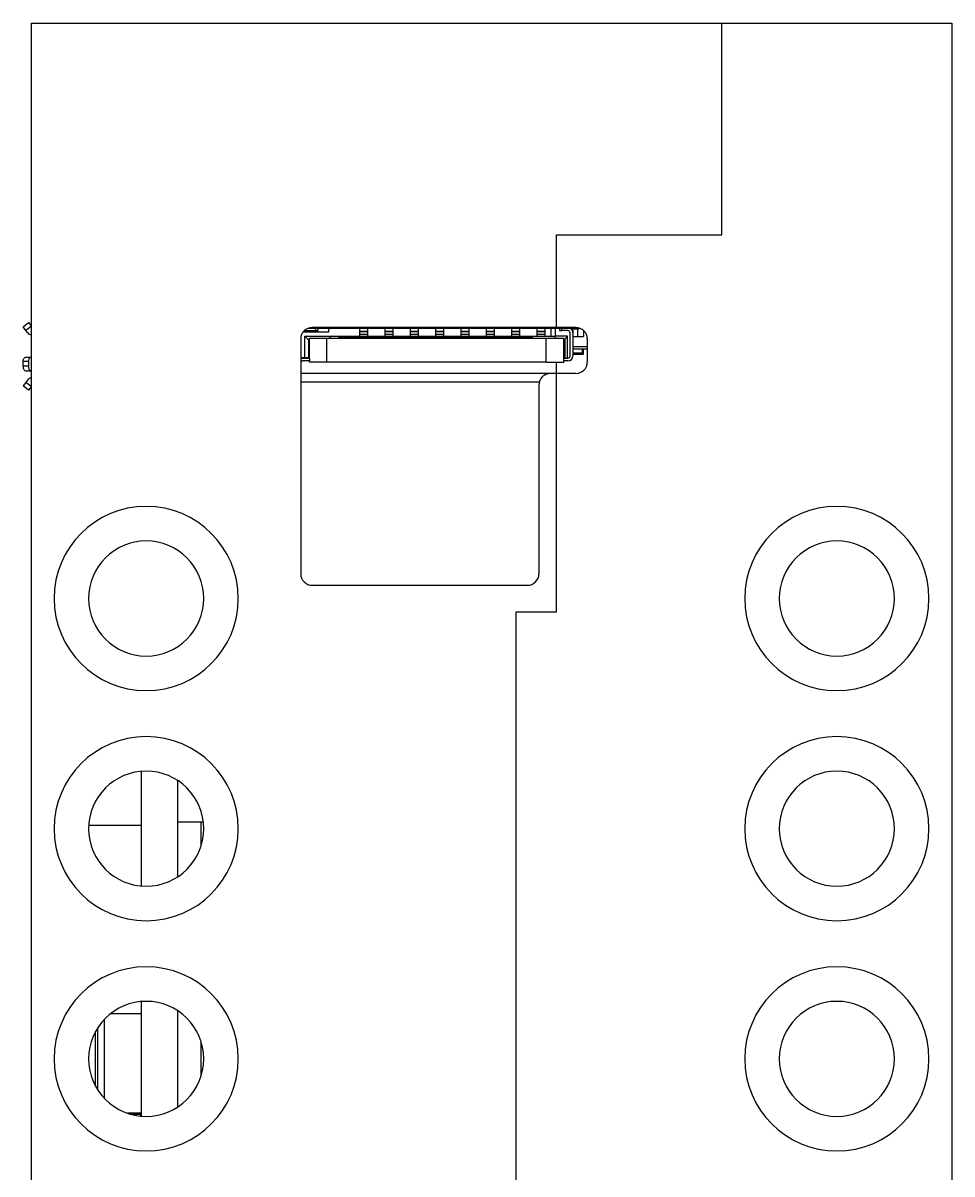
# Model space of a CAD drawing. Header units: millimetres. Extents: x 30 to 188, y 44 to 252.
# Drawn here: x 147.2 to 187.6, y 186.5 to 236.5 of the extents above; entities that cross this region are included whole.
import ezdxf

# ---------------------------------------------------------------- set-up
doc = ezdxf.new("R2010")
doc.units = ezdxf.units.MM

msp = doc.modelspace()

# ---------------------------------------------------------------- linework, layer by layer
at = {"color": 7, "linetype": 'Continuous', "lineweight": 25}
for p, q in [((147.596, 236.456), (147.596, 116.456)), ((147.596, 236.456), (177.596, 236.456)), ((177.596, 227.256), (177.596, 236.456)), ((177.596, 236.456), (187.596, 236.456)), ((187.596, 236.456), (187.596, 116.456)), ((170.42, 223.23), (170.42, 227.256)), ((170.42, 227.256), (177.596, 227.256)), ((147.246, 223.254), (147.48, 223.441)), ((147.371, 223.097), (147.246, 223.254)), ((147.444, 223.005), (147.371, 223.097)), ((147.48, 223.441), (147.596, 223.296)), ((160.521, 223.026), (159.404, 223.026)), ((159.466, 223.096), (159.966, 223.096)), ((159.626, 223.196), (171.436, 223.196)), ((170.42, 223.23), (159.807, 223.23)), ((159.966, 223.096), (160.066, 223.096)), ((160.066, 223.096), (160.066, 223.196)), ((160.521, 223.196), (160.521, 223.026)), ((161.881, 223.076), (161.881, 223.196)), ((161.881, 223.076), (162.221, 223.076)), ((161.881, 223.04), (161.881, 223.076)), ((162.221, 223.04), (161.881, 223.04)), ((161.881, 222.935), (161.881, 223.04)), ((162.221, 223.076), (162.221, 223.196)), ((162.221, 223.04), (162.221, 223.076)), ((162.221, 222.935), (162.221, 223.04)), ((162.981, 223.076), (162.981, 223.196)), ((162.981, 223.076), (163.321, 223.076)), ((162.981, 223.04), (162.981, 223.076)), ((163.321, 223.04), (162.981, 223.04)), ((162.981, 222.935), (162.981, 223.04)), ((163.321, 223.076), (163.321, 223.196)), ((163.321, 223.04), (163.321, 223.076)), ((163.321, 222.935), (163.321, 223.04)), ((164.081, 223.076), (164.081, 223.196)), ((164.081, 223.076), (164.421, 223.076)), ((164.081, 223.04), (164.081, 223.076)), ((164.421, 223.04), (164.081, 223.04)), ((164.081, 222.935), (164.081, 223.04)), ((164.421, 223.076), (164.421, 223.196)), ((164.421, 223.04), (164.421, 223.076)), ((164.421, 222.935), (164.421, 223.04)), ((165.181, 223.076), (165.181, 223.196)), ((165.181, 223.076), (165.521, 223.076)), ((165.181, 223.04), (165.181, 223.076)), ((165.521, 223.04), (165.181, 223.04)), ((165.181, 222.935), (165.181, 223.04)), ((165.521, 223.076), (165.521, 223.196)), ((165.521, 223.04), (165.521, 223.076)), ((165.521, 222.935), (165.521, 223.04)), ((166.281, 223.076), (166.281, 223.196)), ((166.281, 223.076), (166.621, 223.076)), ((166.281, 223.04), (166.281, 223.076)), ((166.621, 223.04), (166.281, 223.04)), ((166.281, 222.935), (166.281, 223.04)), ((166.621, 223.076), (166.621, 223.196)), ((166.621, 223.04), (166.621, 223.076)), ((166.621, 222.935), (166.621, 223.04)), ((167.381, 223.076), (167.381, 223.196)), ((167.381, 223.076), (167.721, 223.076)), ((167.381, 223.04), (167.381, 223.076)), ((167.721, 223.04), (167.381, 223.04)), ((167.381, 222.935), (167.381, 223.04)), ((167.721, 223.076), (167.721, 223.196)), ((167.721, 223.04), (167.721, 223.076)), ((167.721, 222.935), (167.721, 223.04)), ((168.481, 223.076), (168.481, 223.196)), ((168.481, 223.076), (168.821, 223.076)), ((168.481, 223.04), (168.481, 223.076)), ((168.821, 223.04), (168.481, 223.04)), ((168.481, 222.935), (168.481, 223.04)), ((168.821, 223.076), (168.821, 223.196)), ((168.821, 223.04), (168.821, 223.076)), ((168.821, 222.935), (168.821, 223.04)), ((169.581, 223.076), (169.581, 223.196)), ((169.581, 223.076), (169.921, 223.076)), ((169.581, 223.04), (169.581, 223.076)), ((169.921, 223.04), (169.581, 223.04)), ((169.581, 222.935), (169.581, 223.04)), ((169.921, 223.076), (169.921, 223.196)), ((169.921, 223.04), (169.921, 223.076)), ((169.921, 222.935), (169.921, 223.04)), ((170.176, 223.196), (170.176, 222.846)), ((170.376, 222.846), (170.376, 223.196)), ((171.256, 223.23), (170.42, 223.23)), ((170.546, 223.196), (170.546, 223.096)), ((170.546, 223.096), (170.646, 223.096)), ((170.911, 223.096), (170.646, 223.096)), ((171.011, 223.196), (171.011, 223.192)), ((171.045, 223.171), (171.333, 223.171)), ((171.131, 223.116), (171.096, 223.116)), ((171.131, 223.116), (171.131, 223.016)), ((171.131, 223.016), (171.131, 222.996)), ((171.333, 223.171), (171.333, 222.839)), ((171.333, 223.17), (171.384, 223.17)), ((171.384, 223.17), (171.384, 223.196)), ((171.587, 223.104), (171.587, 222.84)), ((159.307, 222.73), (159.307, 212.53)), ((159.491, 222.846), (160.671, 222.846)), ((159.491, 221.906), (159.491, 222.846)), ((159.491, 222.846), (159.641, 222.696)), ((159.687, 222.696), (159.641, 222.696)), ((159.641, 222.696), (159.641, 221.906)), ((159.687, 221.881), (159.687, 222.77)), ((159.687, 222.77), (160.449, 222.77)), ((160.449, 221.729), (160.449, 222.77)), ((160.449, 222.77), (169.974, 222.77)), ((160.671, 222.846), (161.001, 222.846)), ((160.98, 222.795), (160.954, 222.77)), ((160.98, 222.821), (161.005, 222.846)), ((160.98, 222.795), (160.98, 222.821)), ((160.98, 222.821), (169.362, 222.821)), ((169.362, 222.795), (160.98, 222.795)), ((161.005, 222.846), (169.336, 222.846)), ((161.881, 222.935), (162.221, 222.935)), ((161.881, 222.846), (161.881, 222.935)), ((162.221, 222.846), (162.221, 222.935)), ((162.981, 222.935), (163.321, 222.935)), ((162.981, 222.846), (162.981, 222.935)), ((163.321, 222.846), (163.321, 222.935)), ((164.081, 222.935), (164.421, 222.935)), ((164.081, 222.846), (164.081, 222.935)), ((164.421, 222.846), (164.421, 222.935)), ((165.181, 222.935), (165.521, 222.935)), ((165.181, 222.846), (165.181, 222.935)), ((165.521, 222.846), (165.521, 222.935)), ((166.281, 222.935), (166.621, 222.935)), ((166.281, 222.846), (166.281, 222.935)), ((166.621, 222.846), (166.621, 222.935)), ((167.381, 222.935), (167.721, 222.935)), ((167.381, 222.846), (167.381, 222.935)), ((167.721, 222.846), (167.721, 222.935)), ((168.481, 222.935), (168.821, 222.935)), ((168.481, 222.846), (168.481, 222.935)), ((168.821, 222.846), (168.821, 222.935)), ((169.336, 222.846), (169.362, 222.821)), ((169.341, 222.846), (169.581, 222.846)), ((169.362, 222.821), (169.362, 222.795)), ((169.387, 222.77), (169.362, 222.795)), ((169.581, 222.935), (169.921, 222.935)), ((169.581, 222.846), (169.581, 222.935)), ((169.581, 222.846), (169.921, 222.846)), ((169.921, 222.846), (169.921, 222.935)), ((169.921, 222.846), (170.176, 222.846)), ((169.974, 221.729), (169.974, 222.77)), ((169.974, 222.77), (170.736, 222.77)), ((170.176, 222.846), (170.361, 222.846)), ((170.361, 222.77), (170.361, 222.846)), ((170.901, 222.846), (170.376, 222.846)), ((170.736, 221.881), (170.736, 222.77)), ((170.781, 222.696), (170.736, 222.696)), ((170.901, 222.846), (170.781, 222.726)), ((170.781, 222.726), (170.781, 221.896)), ((170.901, 221.896), (170.901, 222.846)), ((171.011, 221.996), (171.011, 222.996)), ((171.131, 222.996), (171.131, 221.996)), ((171.131, 222.839), (171.333, 222.839)), ((171.333, 222.84), (171.587, 222.84)), ((171.756, 222.73), (171.756, 221.73)), ((171.131, 222.296), (171.756, 222.296)), ((171.526, 222.116), (171.131, 222.116)), ((171.576, 222.056), (171.131, 222.056)), ((171.526, 222.296), (171.526, 222.116)), ((171.576, 222.296), (171.576, 222.056)), ((147.477, 221.746), (147.246, 221.746)), ((147.246, 221.546), (147.246, 221.746)), ((147.477, 221.546), (147.246, 221.546)), ((147.374, 221.946), (147.596, 221.946)), ((147.477, 221.746), (147.477, 221.546)), ((159.491, 221.906), (159.358, 221.906)), ((159.401, 221.896), (159.687, 221.896)), ((159.687, 221.776), (159.401, 221.776)), ((159.641, 221.906), (159.491, 221.906)), ((159.687, 221.881), (159.687, 221.779)), ((160.449, 221.729), (159.689, 221.729)), ((169.974, 221.729), (160.449, 221.729)), ((170.42, 221.23), (170.42, 221.729)), ((170.736, 221.896), (170.911, 221.896)), ((170.736, 221.779), (170.736, 221.881)), ((170.911, 221.776), (170.736, 221.776)), ((171.009, 221.973), (170.934, 221.898)), ((147.374, 221.346), (147.596, 221.346)), ((170.156, 221.23), (159.307, 221.23)), ((170.42, 221.23), (170.156, 221.23)), ((170.42, 210.881), (170.42, 221.23)), ((171.256, 221.23), (170.42, 221.23)), ((147.371, 220.844), (147.246, 220.688)), ((147.48, 220.501), (147.246, 220.688)), ((147.444, 220.937), (147.371, 220.844)), ((147.596, 220.646), (147.48, 220.501)), ((159.307, 220.875), (169.677, 220.875)), ((169.656, 220.73), (169.656, 212.53)), ((159.807, 212.03), (169.156, 212.03)), ((168.667, 185.156), (168.667, 210.881)), ((168.667, 210.881), (170.42, 210.881)), ((152.376, 203.946), (152.376, 201.606)), ((152.376, 203.946), (152.376, 198.966)), ((153.976, 199.371), (153.976, 203.54)), ((150.1, 201.606), (152.376, 201.606)), ((153.976, 201.756), (155.078, 201.756)), ((152.376, 193.946), (152.376, 188.966)), ((153.976, 189.371), (153.976, 193.54)), ((150.776, 193.17), (150.776, 189.742)), ((151.054, 193.423), (152.376, 193.423)), ((150.397, 190.267), (150.397, 192.645)), ((150.497, 190.098), (150.497, 192.814)), ((152.376, 189.093), (151.778, 189.093)), ((151.876, 189.093), (151.876, 189.062)), ((151.893, 189.057), (152.361, 189.057)), ((152.346, 189.048), (151.923, 189.048)), ((152.361, 188.967), (152.361, 189.035))]:
    msp.add_line(p, q, dxfattribs=at)
at = {"color": 8, "linetype": 'Continuous', "lineweight": 25}
for p, q in [((147.596, 223.277), (147.371, 223.097)), ((159.966, 223.096), (159.966, 223.196)), ((170.646, 223.096), (170.646, 223.196)), ((171.13, 223.016), (171.131, 223.016)), ((171.587, 223.096), (171.596, 223.096)), ((171.756, 222.396), (171.131, 222.396)), ((147.596, 220.665), (147.371, 220.844)), ((154.976, 201.756), (154.976, 200.691)), ((154.976, 192.221), (154.976, 190.691)), ((151.891, 189.057), (151.891, 189.093)), ((152.346, 189.048), (152.346, 188.968)), ((152.361, 189.093), (152.361, 189.057))]:
    msp.add_line(p, q, dxfattribs=at)
at = {"color": 7, "linetype": 'Continuous', "lineweight": 25, "flags": 128}
for points in [[(147.246, 221.746), (147.248, 221.785), (147.256, 221.822), (147.267, 221.857), (147.283, 221.887), (147.303, 221.912), (147.325, 221.931), (147.349, 221.942), (147.374, 221.946)], [(147.246, 221.546), (147.248, 221.507), (147.256, 221.469), (147.267, 221.435), (147.283, 221.404), (147.303, 221.38), (147.325, 221.361), (147.349, 221.35), (147.374, 221.346)], [(169.974, 221.729), (170.116, 221.729), (170.253, 221.729), (170.381, 221.729), (170.494, 221.729), (170.589, 221.729), (170.662, 221.729), (170.711, 221.729), (170.734, 221.729)]]:
    msp.add_lwpolyline(points, dxfattribs=at)
at = {"color": 7, "linetype": 'Continuous', "lineweight": 25}
for centre, radius, start, end in [((147.671, 223.186), 0.29, 218.5901, 254.9737), ((159.807, 222.73), 0.5, 90, 180), ((170.911, 222.996), 0.1, 0, 90), ((170.911, 222.996), 0.22, 0, 65.38), ((171.256, 222.73), 0.5, 0, 90), ((160.671, 222.696), 0.15, 90, 160.5288), ((170.376, 223.046), 0.2, 265.7122, 270), ((147.656, 221.774), 0.182, 109.3789, 188.9526), ((147.656, 221.518), 0.182, 171.0474, 250.6211), ((159.401, 221.996), 0.1, 199.0911, 270), ((159.401, 221.996), 0.22, 244.5613, 270), ((170.911, 221.996), 0.22, 270, 0), ((170.911, 221.996), 0.1, 270, 0), ((171.256, 221.73), 0.5, 270, 0), ((147.671, 220.756), 0.29, 105.0263, 141.4099), ((170.156, 220.73), 0.5, 90, 180), ((152.596, 211.456), 4, 90, 270), ((152.596, 211.456), 4, 270, 90), ((182.596, 211.456), 4, 90, 270), ((182.596, 211.456), 4, 270, 90), ((152.596, 211.456), 2.5, 90, 270), ((152.596, 211.456), 2.5, 270, 90), ((182.596, 211.456), 2.5, 90, 270), ((182.596, 211.456), 2.5, 270, 90), ((159.807, 212.53), 0.5, 180, 270), ((169.156, 212.53), 0.5, 270, 0), ((152.596, 201.456), 4, 90, 270), ((152.596, 201.456), 4, 270, 90), ((182.596, 201.456), 4, 90, 270), ((182.596, 201.456), 4, 270, 90), ((152.596, 201.456), 2.5, 90, 270), ((152.596, 201.456), 2.5, 270, 90), ((182.596, 201.456), 2.5, 90, 270), ((182.596, 201.456), 2.5, 270, 90), ((152.596, 191.456), 4, 90, 270), ((152.596, 191.456), 4, 270, 90), ((182.596, 191.456), 4, 90, 270), ((182.596, 191.456), 4, 270, 90), ((152.596, 191.456), 2.5, 90, 270), ((152.596, 191.456), 2.5, 270, 90), ((182.596, 191.456), 2.5, 90, 270), ((182.596, 191.456), 2.5, 270, 90), ((152.347, 189.034), 0.0141, 4.4019, 93.8113), ((152.362, 189.043), 0.0141, 4.4019, 93.8113)]:
    msp.add_arc(centre, radius, start, end, dxfattribs=at)
for points, knots in [([(159.689, 221.729), (159.689, 221.73), (159.688, 221.731), (159.687, 221.745), (159.687, 221.761), (159.687, 221.773), (159.687, 221.779)], [0, 0, 0, 0, 0.279503, 0.559045, 0.779156, 1, 1, 1, 1]), ([(170.736, 221.779), (170.736, 221.772), (170.736, 221.757), (170.736, 221.74), (170.735, 221.73), (170.735, 221.729), (170.734, 221.729)], [0, 0, 0, 0, 0.279135, 0.55881, 0.779261, 1, 1, 1, 1])]:
    msp.add_open_spline(points, degree=3, knots=knots, dxfattribs=at)

doc.saveas('drawing.dxf')
